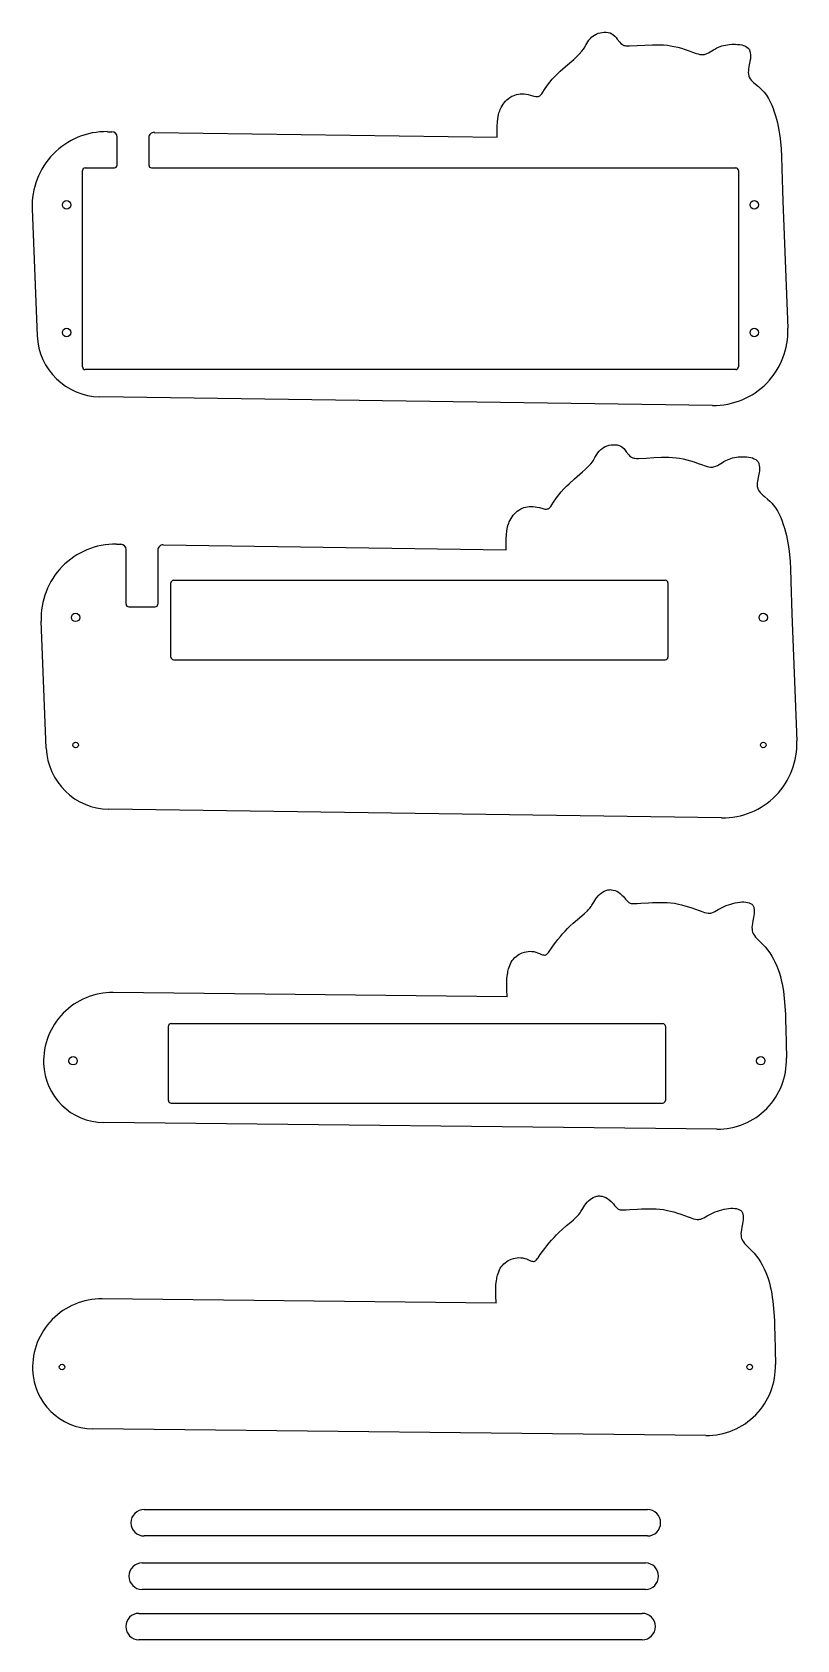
# Model space of a CAD drawing. Header units: millimetres. Extents: x 20 to 312, y -676 to 684.
# Drawn here: x 23 to 312, y -676 to -69 of the extents above; entities that cross this region are included whole.
import ezdxf

# ---------------------------------------------------------------- set-up
doc = ezdxf.new("R2010")
doc.units = ezdxf.units.MM
doc.header["$LTSCALE"] = 50
doc.header["$MEASUREMENT"] = 0

msp = doc.modelspace()

# ---------------------------------------------------------------- linework, layer by layer
for p, q in [((51.61, -106.78), (53.32, -106.8)), ((55.29, -119.42), (55.29, -108.8)), ((67.29, -109.02), (67.29, -119.42)), ((69.32, -107.03), (198.79, -108.85)), ((68.29, -120.42), (288.89, -120.42)), ((306.62, -133.08), (308.53, -181.03)), ((23.24, -135.89), (25.15, -183.84)), ((280.16, -210.14), (48.79, -206.88)), ((55, -262.55), (56.71, -262.57)), ((58.68, -285.19), (58.68, -264.57)), ((70.68, -264.8), (70.68, -285.19)), ((72.71, -262.8), (202.18, -264.62)), ((76.63, -276.19), (262.28, -276.19)), ((59.68, -286.19), (69.68, -286.19)), ((310.01, -288.85), (311.92, -336.8)), ((28.54, -339.61), (26.63, -291.66)), ((76.63, -306.19), (262.28, -306.19)), ((283.55, -365.92), (52.19, -362.65)), ((202.59, -433.46), (53.79, -431.86)), ((75.66, -443.59), (261.31, -443.59)), ((308.02, -456.62), (308.02, -456.62)), ((75.66, -473.59), (261.31, -473.59)), ((281.75, -483.42), (50.27, -480.95)), ((198.43, -549.13), (49.63, -547.52)), ((303.86, -572.29), (303.86, -572.29)), ((277.6, -599.09), (46.11, -596.61)), ((65.52, -627.07), (255.52, -627.07)), ((60.52, -632.07), (60.52, -632.07)), ((255.52, -637.07), (65.52, -637.07)), ((260.52, -632.07), (260.52, -632.07)), ((64.74, -647.26), (254.74, -647.26)), ((59.74, -652.26), (59.74, -652.26)), ((259.74, -652.26), (259.74, -652.26)), ((254.74, -657.26), (64.74, -657.26)), ((63.55, -666.28), (253.55, -666.28)), ((58.55, -671.28), (58.55, -671.28)), ((258.55, -671.28), (258.55, -671.28)), ((253.55, -676.28), (63.55, -676.28))]:
    msp.add_line(p, q)
at = {"color": 7}
for p, q in [((42.24, -195.62), (42.24, -121.42)), ((43.24, -120.42), (54.29, -120.42)), ((289.89, -121.42), (289.89, -195.62)), ((288.89, -196.62), (43.24, -196.62)), ((75.63, -305.19), (75.63, -277.19)), ((263.28, -277.19), (263.28, -305.19)), ((74.66, -472.59), (74.66, -444.59)), ((262.31, -444.59), (262.31, -472.59))]:
    msp.add_line(p, q, dxfattribs=at)
for points in [[(198.79, -108.85), (198.85, -104.67), (198.92, -103.19), (199.05, -101.78), (199.29, -100.38), (199.47, -99.69), (199.74, -98.86), (199.95, -98.35), (200.26, -97.69), (200.62, -97.06), (201.02, -96.44), (201.46, -95.86), (201.94, -95.31), (202.45, -94.8), (203, -94.33), (203.57, -93.91), (204.39, -93.42), (204.8, -93.23), (205.45, -92.97), (206.12, -92.77), (206.81, -92.63), (207.51, -92.55), (208.23, -92.51), (208.96, -92.54), (209.7, -92.61), (210.44, -92.73), (211.44, -92.98), (212.67, -93.35), (213.38, -93.51), (213.71, -93.55), (214.04, -93.55), (214.37, -93.49), (214.63, -93.39), (214.9, -93.24), (215.16, -93.03), (215.63, -92.52), (216.07, -91.9), (216.72, -90.86), (217.79, -89.27), (218.69, -88.08), (219.61, -86.96), (220.57, -85.91), (221.54, -84.92), (222.54, -83.96), (224.58, -82.14), (227.68, -79.48), (228.79, -78.48), (229.81, -77.49), (230.76, -76.43), (231.34, -75.66), (231.59, -75.29), (232.31, -74.07), (233.03, -72.85), (233.43, -72.27), (233.87, -71.71), (234.59, -70.98), (234.92, -70.72), (235.54, -70.3), (236.22, -69.94), (236.94, -69.64), (237.69, -69.42), (238.45, -69.27), (239.22, -69.2), (239.98, -69.21), (240.71, -69.31), (241.41, -69.51), (242.06, -69.81), (242.42, -70.03), (243.19, -70.7), (243.68, -71.26), (244.14, -71.85), (245.05, -73), (245.54, -73.5), (246.07, -73.91), (246.36, -74.07), (246.68, -74.21), (246.99, -74.29), (247.32, -74.35), (248.04, -74.39), (248.77, -74.37), (251.7, -74.24), (254.57, -74.07), (257.39, -73.96), (258.79, -73.94), (260.17, -73.96), (261.55, -74.03), (263.08, -74.16), (264.28, -74.33), (265.64, -74.57), (267, -74.88), (268.37, -75.25), (269.75, -75.69), (271.35, -76.27), (272.53, -76.74), (273.94, -77.24), (274.63, -77.44), (275.32, -77.59), (276, -77.66), (276.67, -77.64), (277.12, -77.58), (277.97, -77.31), (278.6, -77.01), (279.23, -76.65), (280.46, -75.88), (280.92, -75.6), (281.71, -75.17), (282.34, -74.88), (282.98, -74.62), (283.64, -74.4), (284.31, -74.21), (285, -74.06), (285.71, -73.94), (286.44, -73.85), (287.46, -73.77), (287.98, -73.75), (288.78, -73.76), (289.58, -73.8), (290.37, -73.88), (291.13, -74.03), (291.84, -74.23), (292.5, -74.49), (293.08, -74.83), (293.57, -75.25), (293.77, -75.49), (293.9, -75.67), (294.22, -76.35), (294.38, -77.01), (294.46, -77.73), (294.46, -78.48), (294.39, -79.25), (294.34, -79.68), (293.99, -81.55), (293.72, -83.01), (293.63, -83.71), (293.59, -84.39), (293.63, -85.03), (293.79, -85.76), (293.99, -86.23), (294.32, -86.79), (294.73, -87.31), (295.21, -87.82), (295.73, -88.32), (296.3, -88.81), (297.47, -89.78), (298.35, -90.56), (299.11, -91.33), (299.59, -91.88), (300.46, -93.02), (301.22, -94.22), (301.89, -95.47), (302.47, -96.75), (302.99, -98.07), (303.31, -98.97), (303.87, -100.75), (304.25, -102.11), (304.59, -103.49), (304.9, -104.87), (305.16, -106.27), (305.39, -107.67), (305.62, -109.36), (305.99, -113.29), (306.15, -116.12), (306.31, -120.68), (306.62, -133.08)], [(202.18, -264.62), (202.24, -260.45), (202.31, -258.96), (202.44, -257.55), (202.69, -256.15), (202.86, -255.47), (203.14, -254.63), (203.34, -254.12), (203.66, -253.46), (204.02, -252.83), (204.42, -252.22), (204.86, -251.63), (205.33, -251.08), (205.85, -250.57), (206.39, -250.1), (206.96, -249.68), (207.78, -249.2), (208.19, -249), (208.84, -248.74), (209.51, -248.55), (210.2, -248.41), (210.91, -248.32), (211.62, -248.29), (212.35, -248.31), (213.09, -248.38), (213.83, -248.51), (214.83, -248.75), (216.06, -249.12), (216.77, -249.29), (217.11, -249.32), (217.43, -249.32), (217.76, -249.26), (218.02, -249.17), (218.29, -249.01), (218.55, -248.81), (219.02, -248.29), (219.47, -247.67), (220.12, -246.63), (221.18, -245.04), (222.08, -243.85), (223.01, -242.74), (223.96, -241.69), (224.94, -240.69), (225.93, -239.74), (227.98, -237.91), (231.07, -235.25), (232.19, -234.25), (233.21, -233.26), (234.15, -232.21), (234.73, -231.43), (234.98, -231.06), (235.7, -229.84), (236.43, -228.62), (236.82, -228.04), (237.26, -227.48), (237.99, -226.75), (238.31, -226.49), (238.93, -226.07), (239.61, -225.71), (240.33, -225.42), (241.08, -225.19), (241.84, -225.04), (242.61, -224.97), (243.37, -224.98), (244.1, -225.09), (244.8, -225.28), (245.46, -225.58), (245.82, -225.8), (246.58, -226.47), (247.07, -227.03), (247.53, -227.62), (248.45, -228.77), (248.93, -229.27), (249.46, -229.69), (249.75, -229.85), (250.07, -229.98), (250.38, -230.06), (250.72, -230.12), (251.43, -230.16), (252.16, -230.15), (255.09, -230.01), (257.96, -229.85), (260.78, -229.73), (262.18, -229.71), (263.56, -229.73), (264.94, -229.8), (266.47, -229.94), (267.67, -230.1), (269.03, -230.34), (270.4, -230.65), (271.76, -231.03), (273.14, -231.46), (274.74, -232.04), (275.93, -232.51), (277.33, -233.02), (278.03, -233.22), (278.72, -233.36), (279.4, -233.43), (280.07, -233.42), (280.51, -233.35), (281.36, -233.08), (281.99, -232.78), (282.62, -232.42), (283.86, -231.65), (284.32, -231.37), (285.1, -230.95), (285.73, -230.65), (286.38, -230.39), (287.03, -230.17), (287.7, -229.99), (288.39, -229.83), (289.1, -229.71), (289.83, -229.62), (290.85, -229.54), (291.37, -229.53), (292.17, -229.53), (292.97, -229.57), (293.76, -229.66), (294.52, -229.8), (295.24, -230), (295.89, -230.27), (296.47, -230.6), (296.96, -231.02), (297.17, -231.27), (297.29, -231.44), (297.61, -232.12), (297.78, -232.78), (297.85, -233.5), (297.85, -234.25), (297.79, -235.03), (297.73, -235.45), (297.39, -237.33), (297.11, -238.79), (297.02, -239.49), (296.98, -240.16), (297.02, -240.81), (297.18, -241.53), (297.38, -242.01), (297.71, -242.56), (298.12, -243.09), (298.6, -243.59), (299.13, -244.09), (299.69, -244.58), (300.86, -245.56), (301.74, -246.33), (302.5, -247.1), (302.98, -247.65), (303.85, -248.8), (304.61, -250), (305.28, -251.24), (305.87, -252.53), (306.38, -253.84), (306.7, -254.74), (307.27, -256.52), (307.65, -257.89), (307.99, -259.26), (308.29, -260.65), (308.55, -262.04), (308.78, -263.44), (309.02, -265.13), (309.39, -269.07), (309.55, -271.89), (309.7, -276.46), (310.01, -288.85)], [(202.59, -433.46), (202.43, -430.65), (202.39, -429.24), (202.42, -427.53), (202.49, -426.44), (202.66, -425.05), (202.78, -424.35), (202.87, -423.87), (203.09, -422.96), (203.29, -422.28), (203.53, -421.6), (203.81, -420.95), (204.13, -420.33), (204.51, -419.74), (204.78, -419.38), (205.43, -418.68), (205.97, -418.21), (206.55, -417.79), (207.15, -417.42), (207.79, -417.1), (208.21, -416.92), (209.1, -416.6), (209.78, -416.44), (210.47, -416.33), (211.17, -416.29), (211.88, -416.32), (212.6, -416.41), (213.34, -416.59), (213.99, -416.81), (214.84, -417.16), (215.58, -417.46), (215.93, -417.59), (216.28, -417.67), (216.61, -417.71), (216.92, -417.7), (217.21, -417.61), (217.38, -417.53), (217.73, -417.22), (218.16, -416.67), (218.4, -416.34), (219.25, -415.15), (220.07, -414), (220.9, -412.88), (221.73, -411.79), (222.65, -410.65), (223.48, -409.67), (224.41, -408.64), (225.39, -407.63), (226.39, -406.64), (227.43, -405.68), (229.13, -404.21), (230.72, -402.92), (231.81, -402), (232.84, -401.05), (233.32, -400.55), (233.78, -400.03), (234.29, -399.36), (234.59, -398.92), (235.31, -397.73), (236.06, -396.52), (236.47, -395.93), (236.94, -395.37), (237.45, -394.84), (238, -394.35), (238.59, -393.92), (239.21, -393.56), (239.86, -393.28), (240.19, -393.17), (240.53, -393.09), (240.83, -393.04), (241.21, -393.01), (241.56, -393), (241.9, -393.02), (242.6, -393.14), (243.29, -393.35), (243.96, -393.63), (244.61, -394), (245.22, -394.43), (246.04, -395.16), (246.32, -395.46), (246.81, -396.04), (247.28, -396.61), (247.75, -397.14), (248.25, -397.61), (248.52, -397.8), (248.8, -397.97), (249.02, -398.07), (249.41, -398.19), (249.75, -398.25), (250.09, -398.28), (250.81, -398.29), (251.71, -398.24), (253.04, -398.15), (255.96, -397.95), (257.39, -397.88), (258.81, -397.83), (260.21, -397.81), (261.6, -397.82), (262.98, -397.88), (264.34, -398), (265.69, -398.16), (267.21, -398.43), (268.36, -398.7), (269.68, -399.06), (271, -399.47), (272.33, -399.92), (273.68, -400.4), (275.04, -400.89), (275.76, -401.15), (277.14, -401.6), (277.83, -401.77), (278.51, -401.87), (278.84, -401.88), (279.13, -401.87), (279.49, -401.82), (279.8, -401.75), (280.42, -401.53), (281.03, -401.24), (281.65, -400.89), (282.3, -400.5), (283.19, -399.99), (283.7, -399.73), (284.47, -399.37), (285.27, -399.03), (286.11, -398.72), (286.96, -398.44), (287.81, -398.2), (288.67, -397.99), (289.52, -397.83), (290.36, -397.71), (291.16, -397.65), (291.93, -397.64), (292.66, -397.69), (293.33, -397.8), (293.95, -397.97), (294.22, -398.08), (294.48, -398.21), (294.73, -398.36), (294.94, -398.53), (295.14, -398.71), (295.31, -398.92), (295.46, -399.14), (295.58, -399.37), (295.68, -399.66), (295.76, -399.94), (295.81, -400.24), (295.84, -400.56), (295.84, -401.24), (295.79, -401.96), (295.69, -402.72), (295.56, -403.49), (295.33, -404.74), (295.15, -405.79), (295.06, -406.53), (295.01, -407.24), (295.02, -407.92), (295.11, -408.58), (295.23, -409.05), (295.29, -409.21), (295.56, -409.8), (295.91, -410.37), (296.32, -410.92), (296.8, -411.45), (297.84, -412.49), (299, -413.61), (299.93, -414.6), (300.86, -415.72), (301.71, -416.88), (302.49, -418.07), (303.19, -419.3), (303.82, -420.56), (304.39, -421.85), (304.89, -423.16), (305.34, -424.49), (305.87, -426.36), (306.08, -427.19), (306.38, -428.56), (306.63, -429.94), (306.85, -431.33), (307.03, -432.73), (307.19, -434.13), (307.42, -436.94), (307.61, -440.17), (307.71, -442.58), (307.81, -445.39), (307.94, -451.01), (308.02, -456.62)], [(198.43, -549.13), (198.27, -546.31), (198.23, -544.91), (198.26, -543.19), (198.33, -542.11), (198.5, -540.72), (198.62, -540.02), (198.72, -539.54), (198.93, -538.63), (199.13, -537.94), (199.37, -537.27), (199.65, -536.62), (199.98, -535.99), (200.35, -535.4), (200.62, -535.05), (201.28, -534.34), (201.81, -533.88), (202.39, -533.46), (203, -533.09), (203.63, -532.76), (204.05, -532.58), (204.95, -532.27), (205.62, -532.1), (206.31, -532), (207.01, -531.96), (207.72, -531.98), (208.45, -532.08), (209.18, -532.25), (209.83, -532.47), (210.68, -532.83), (211.42, -533.13), (211.78, -533.25), (212.12, -533.34), (212.45, -533.38), (212.76, -533.36), (213.06, -533.28), (213.22, -533.19), (213.57, -532.89), (214, -532.33), (214.24, -532), (215.09, -530.82), (215.92, -529.67), (216.74, -528.55), (217.57, -527.46), (218.49, -526.31), (219.32, -525.34), (220.26, -524.31), (221.23, -523.29), (222.24, -522.31), (223.28, -521.34), (224.98, -519.87), (226.56, -518.58), (227.65, -517.67), (228.68, -516.71), (229.17, -516.21), (229.62, -515.69), (230.14, -515.03), (230.44, -514.58), (231.16, -513.39), (231.9, -512.19), (232.32, -511.6), (232.78, -511.03), (233.29, -510.5), (233.85, -510.02), (234.44, -509.59), (235.06, -509.23), (235.7, -508.95), (236.03, -508.84), (236.37, -508.76), (236.67, -508.71), (237.06, -508.67), (237.4, -508.67), (237.75, -508.69), (238.44, -508.8), (239.13, -509.01), (239.8, -509.3), (240.45, -509.66), (241.07, -510.09), (241.88, -510.82), (242.17, -511.13), (242.66, -511.7), (243.13, -512.28), (243.6, -512.81), (244.1, -513.27), (244.36, -513.47), (244.64, -513.63), (244.86, -513.73), (245.26, -513.85), (245.59, -513.91), (245.94, -513.95), (246.66, -513.96), (247.55, -513.91), (248.88, -513.81), (251.8, -513.62), (253.23, -513.54), (254.65, -513.49), (256.06, -513.47), (257.45, -513.49), (258.82, -513.55), (260.19, -513.66), (261.54, -513.83), (263.05, -514.1), (264.2, -514.36), (265.52, -514.72), (266.84, -515.13), (268.17, -515.58), (269.52, -516.06), (270.89, -516.55), (271.61, -516.81), (272.98, -517.27), (273.68, -517.44), (274.36, -517.53), (274.69, -517.55), (274.98, -517.53), (275.33, -517.49), (275.65, -517.41), (276.26, -517.2), (276.87, -516.9), (277.5, -516.55), (278.14, -516.17), (279.04, -515.66), (279.54, -515.39), (280.31, -515.03), (281.12, -514.69), (281.95, -514.38), (282.8, -514.1), (283.66, -513.86), (284.52, -513.66), (285.37, -513.49), (286.2, -513.38), (287.01, -513.32), (287.78, -513.3), (288.51, -513.35), (289.18, -513.46), (289.79, -513.63), (290.07, -513.75), (290.33, -513.88), (290.57, -514.02), (290.79, -514.19), (290.99, -514.38), (291.16, -514.58), (291.31, -514.81), (291.42, -515.03), (291.53, -515.32), (291.6, -515.61), (291.65, -515.91), (291.68, -516.23), (291.69, -516.91), (291.63, -517.63), (291.53, -518.38), (291.4, -519.16), (291.17, -520.41), (291, -521.46), (290.9, -522.19), (290.86, -522.9), (290.87, -523.59), (290.95, -524.25), (291.08, -524.71), (291.13, -524.87), (291.4, -525.47), (291.75, -526.04), (292.17, -526.58), (292.64, -527.11), (293.68, -528.15), (294.85, -529.28), (295.78, -530.26), (296.71, -531.38), (297.56, -532.54), (298.33, -533.74), (299.03, -534.97), (299.67, -536.23), (300.23, -537.51), (300.74, -538.82), (301.19, -540.15), (301.72, -542.03), (301.92, -542.86), (302.22, -544.23), (302.48, -545.61), (302.69, -547), (302.88, -548.39), (303.03, -549.79), (303.27, -552.6), (303.45, -555.83), (303.56, -558.24), (303.65, -561.06), (303.78, -566.67), (303.86, -572.29)]]:
    msp.add_lwpolyline(points)
for centre in [(36.24, -134.42), (295.89, -134.42), (36.24, -182.62), (295.89, -182.62), (39.63, -290.19), (299.28, -290.19), (38.66, -457.59), (298.31, -457.59)]:
    msp.add_circle(centre, 1.6)
at = {"linetype": 'Continuous'}
for centre in [(39.63, -338.39), (299.28, -338.39), (34.5, -573.25), (294.15, -573.25)]:
    msp.add_circle(centre, 1.05, dxfattribs=at)
for centre, radius, start, end in [((51.22, -134.77), 28, 89.1922, 182.28566), ((53.29, -108.8), 2, 0, 89.1922), ((69.29, -109.02), 2, 89.1922, 180), ((54.29, -119.42), 1, 269.99977, 0), ((68.29, -119.42), 1, 180, 269.99977), ((280.55, -182.15), 28, 269.1922, 2.28566), ((49.13, -182.88), 24, 182.28566, 269.1922), ((54.61, -290.55), 28, 89.1922, 182.28566), ((56.68, -264.57), 2, 0, 89.1922), ((72.68, -264.8), 2, 89.1922, 180), ((76.63, -277.19), 1, 89.99977, 180), ((59.68, -285.19), 1, 180, 269.99977), ((69.68, -285.19), 1, 269.99977, 0), ((76.63, -305.19), 1, 180, 269.99974), ((262.28, -305.19), 1, 269.99977, 0), ((52.53, -338.66), 24, 182.28566, 269.1922), ((283.95, -337.92), 28, 269.1922, 2.28566), ((53.51, -457.86), 26, 89.38766, 181.76753), ((75.66, -444.59), 1, 89.99977, 180), ((50.51, -457.95), 23, 181.76753, 269.38766), ((282.03, -457.42), 26, 269.38766, 1.76753), ((75.66, -472.59), 1, 180, 269.99974), ((261.31, -472.59), 1, 269.99977, 0), ((49.36, -573.52), 26, 89.38766, 181.76753), ((46.36, -573.61), 23, 181.76753, 269.38766), ((277.88, -573.09), 26, 269.38766, 1.76753), ((65.52, -632.07), 5, 90, 180), ((255.52, -632.07), 5, 0, 90), ((65.52, -632.07), 5, 180, 270), ((255.52, -632.07), 5, 270, 0), ((64.74, -652.26), 5, 90, 180), ((254.74, -652.26), 5, 0, 90), ((64.74, -652.26), 5, 180, 270), ((254.74, -652.26), 5, 270, 0), ((63.55, -671.28), 5, 90, 180), ((253.55, -671.28), 5, 0, 90), ((63.55, -671.28), 5, 180, 270), ((253.55, -671.28), 5, 270, 0)]:
    msp.add_arc(centre, radius, start, end)
at = {"color": 7}
for centre, start, end in [((43.24, -121.42), 89.99977, 180), ((288.89, -121.42), 0, 89.99977), ((43.24, -195.62), 180, 270), ((288.89, -195.62), 270, 0), ((262.28, -277.19), 0, 89.99977), ((261.31, -444.59), 0, 89.99977)]:
    msp.add_arc(centre, 1, start, end, dxfattribs=at)

doc.saveas('drawing.dxf')
